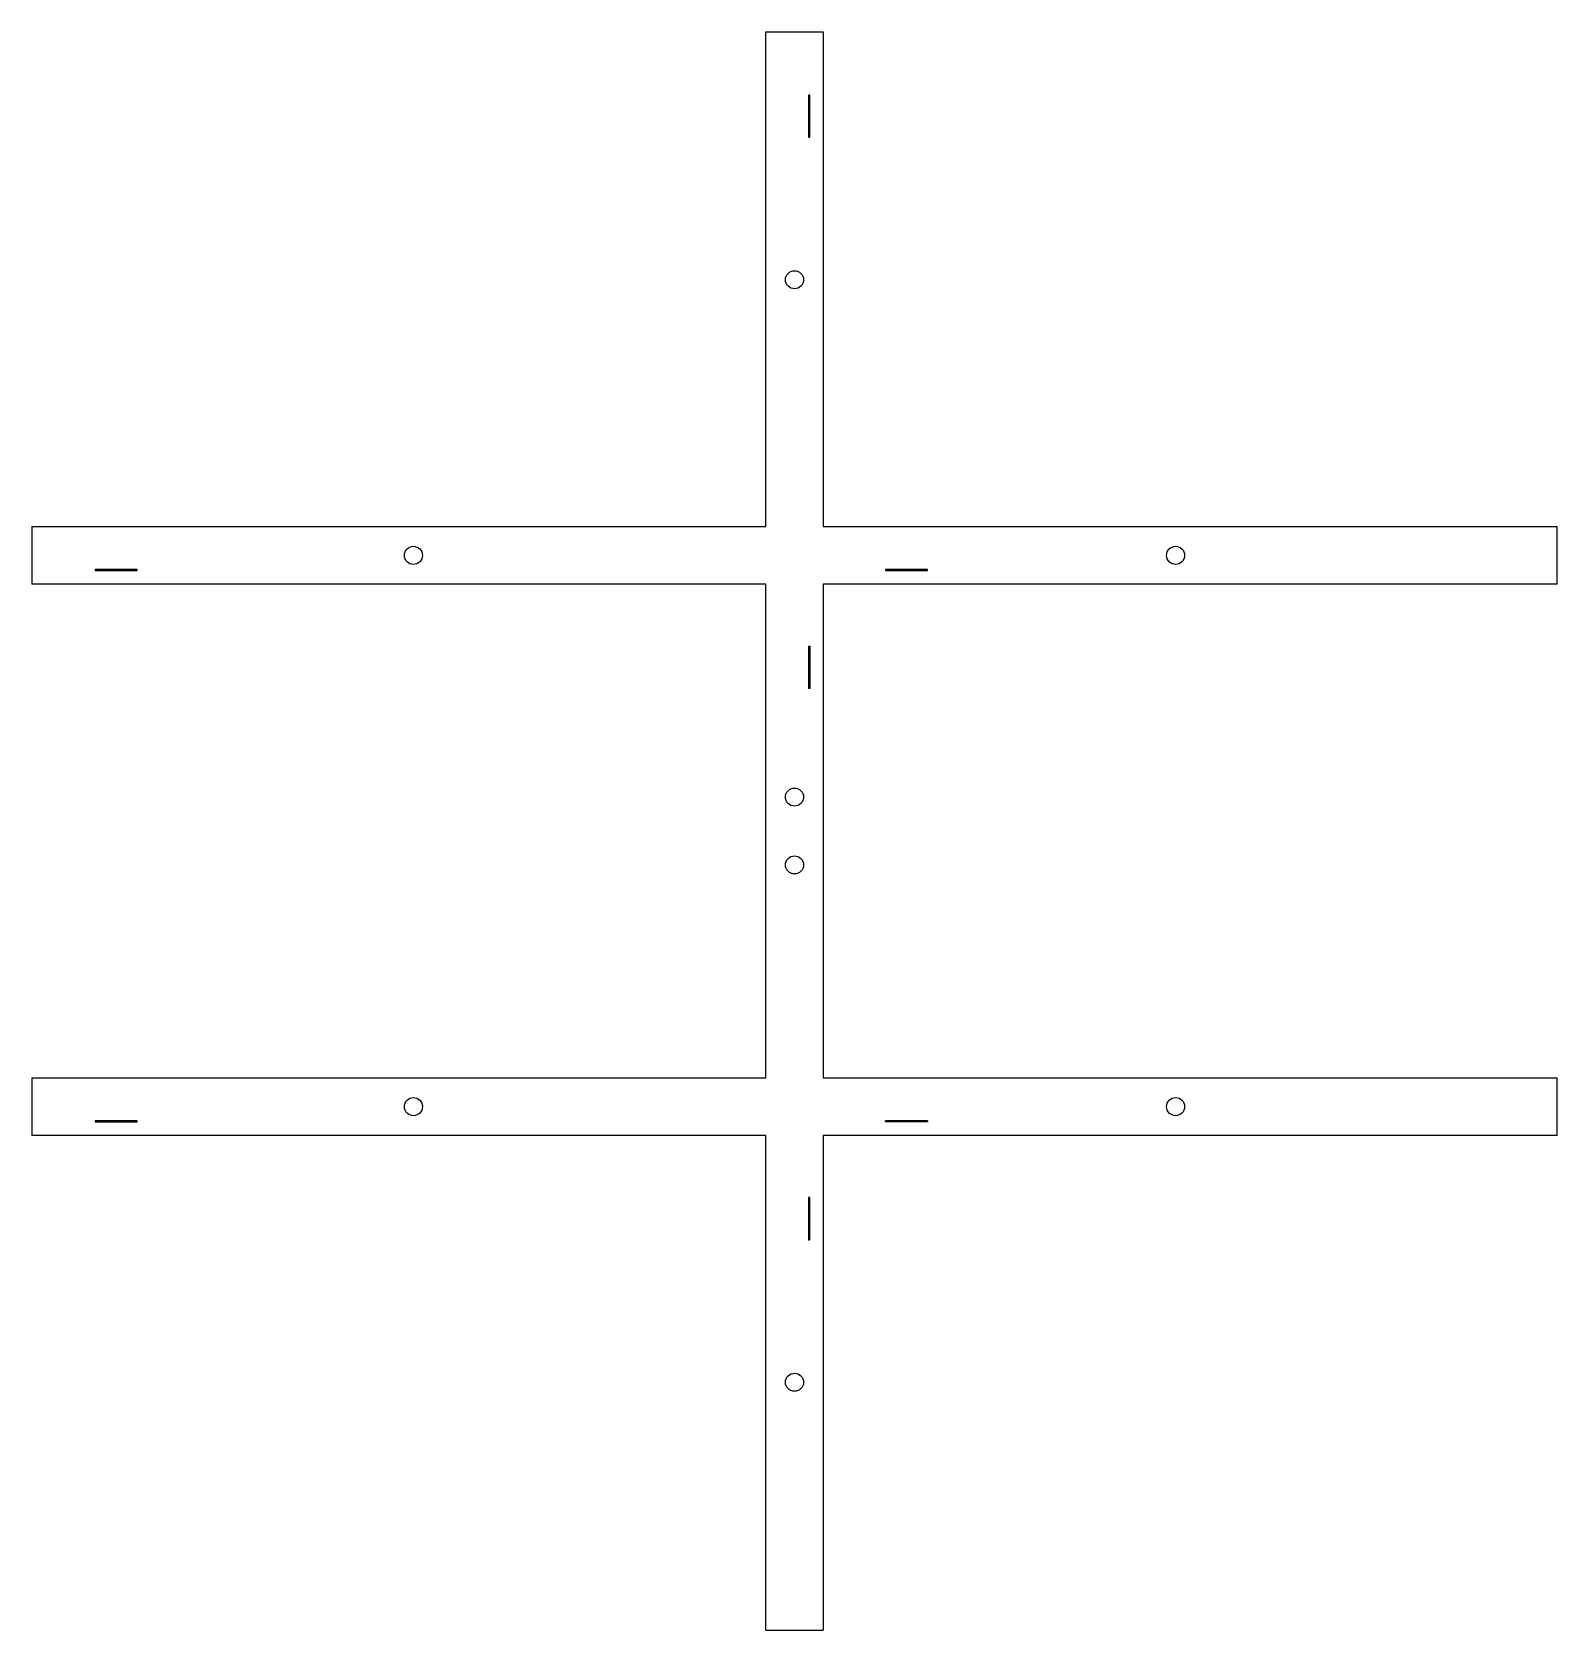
# Model space of a CAD drawing. Header units: millimetres. Extents: x 0 to 270, y -283 to 0.
import ezdxf

# ---------------------------------------------------------------- set-up
doc = ezdxf.new("R2010")
doc.units = ezdxf.units.MM

msp = doc.modelspace()

# ---------------------------------------------------------------- linework, layer by layer
at = {"color": 7, "linetype": 'Continuous', "lineweight": 25}
for p, q in [((129.6838, 0.0762), (139.8362, 0.0762)), ((129.6838, -87.4038), (129.6838, 0.0762)), ((139.8362, 0.0762), (139.8362, -87.4038)), ((137.2562, -11.0762), (137.2562, -18.5438)), ((137.4538, -11.0762), (137.2562, -11.0762)), ((137.4538, -18.5438), (137.4538, -11.0762)), ((137.2562, -18.5438), (137.4538, -18.5438)), ((-0.0762, -87.4038), (129.6838, -87.4038)), ((-0.0762, -87.4038), (-0.0762, -97.5562)), ((139.8362, -87.4038), (269.5962, -87.4038)), ((269.5962, -97.5562), (269.5962, -87.4038)), ((11.0762, -94.9762), (11.0762, -95.1738)), ((18.5438, -94.9762), (11.0762, -94.9762)), ((11.0762, -95.1738), (18.5438, -95.1738)), ((18.5438, -95.1738), (18.5438, -94.9762)), ((150.8362, -94.9762), (150.8362, -95.1738)), ((158.3038, -94.9762), (150.8362, -94.9762)), ((150.8362, -95.1738), (158.3038, -95.1738)), ((158.3038, -95.1738), (158.3038, -94.9762)), ((129.6838, -97.5562), (-0.0762, -97.5562)), ((129.6838, -184.8838), (129.6838, -97.5562)), ((139.8362, -97.5562), (139.8362, -184.8838)), ((269.5962, -97.5562), (139.8362, -97.5562)), ((137.2562, -108.5562), (137.2562, -116.0238)), ((137.2562, -108.5562), (137.4538, -108.5562)), ((137.4538, -108.5562), (137.4538, -116.0238)), ((137.4538, -116.0238), (137.2562, -116.0238)), ((-0.0762, -184.8838), (129.6838, -184.8838)), ((-0.0762, -184.8838), (-0.0762, -195.0362)), ((139.8362, -184.8838), (269.5962, -184.8838)), ((269.5962, -195.0362), (269.5962, -184.8838)), ((11.0762, -192.4562), (11.0762, -192.6538)), ((18.5438, -192.4562), (11.0762, -192.4562)), ((11.0762, -192.6538), (18.5438, -192.6538)), ((18.5438, -192.6538), (18.5438, -192.4562)), ((150.8362, -192.6538), (150.8362, -192.4562)), ((158.3038, -192.4562), (150.8362, -192.4562)), ((158.3038, -192.6538), (150.8362, -192.6538)), ((158.3038, -192.4562), (158.3038, -192.6538)), ((129.6838, -195.0362), (-0.0762, -195.0362)), ((129.6838, -282.5162), (129.6838, -195.0362)), ((139.8362, -195.0362), (139.8362, -282.5162)), ((269.5962, -195.0362), (139.8362, -195.0362)), ((137.2562, -206.0362), (137.2562, -213.5038)), ((137.4538, -206.0362), (137.2562, -206.0362)), ((137.4538, -213.5038), (137.4538, -206.0362)), ((137.2562, -213.5038), (137.4538, -213.5038)), ((129.6838, -282.5162), (139.8362, -282.5162))]:
    msp.add_line(p, q, dxfattribs=at)
for centre in [(134.76, -43.74), (67.38, -92.48), (202.14, -92.48), (134.76, -135.22), (134.76, -147.22), (67.38, -189.96), (202.14, -189.96), (134.76, -238.7)]:
    msp.add_circle(centre, 1.6, dxfattribs=at)

doc.saveas('drawing.dxf')
